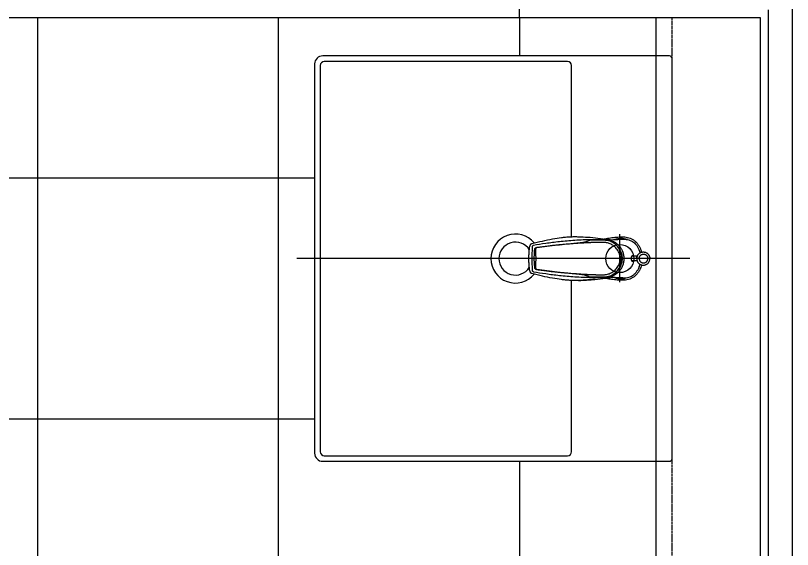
# Model space of a CAD drawing. Header units: millimetres. Extents: x 0 to 179493, y -203649 to 469211.
# Drawn here: x 109447 to 110414, y -35868 to -35203 of the extents above; entities that cross this region are included whole.
import ezdxf

# ---------------------------------------------------------------- set-up
doc = ezdxf.new("R2010")
doc.units = ezdxf.units.MM
doc.linetypes.add('X-평면도(기본형)$0$CENN', pattern=[6.3, 4, -1, 0.3, -1])
doc.linetypes.add('X-평면도(기본형)$0$HID', pattern=[2.8, 1.8, -1])
for name, color, linetype, true_color in [('X-평면도(기본형)$0$DOOR', 4, 'Continuous', 0x00ffff), ('X-평면도(기본형)$0$FIN', 9, 'Continuous', 0x808080), ('X-평면도(기본형)$0$FUR', 6, 'Continuous', 0xff00ff), ('X-평면도(기본형)$0$MC', 7, 'Continuous', 0x7f7fff), ('X-평면도(기본형)$0$TIL', 5, 'Continuous', 0x0000ff), ('X-평면도(기본형)$0$W1', 2, 'Continuous', 0xffff00)]:
    doc.layers.add(name, color=color, linetype=linetype, true_color=true_color)

# ---------------------------------------------------------------- blocks, each defined once
blk = doc.blocks.new('X-평면도(기본형)$0$wd160750')
at = {"layer": 'X-평면도(기본형)$0$DOOR', "color": 1, "true_color": 0xff0000}
for p, q in [((23, 0), (0, 140)), ((23, 140), (0, 0)), ((727, 0), (750, 140)), ((727, 140), (750, 0))]:
    blk.add_line(p, q, dxfattribs=at)
at = {"layer": 'X-평면도(기본형)$0$DOOR', "color": 6, "true_color": 0xff00ff}
blk.add_lwpolyline([(30, 150), (70, 150), (70, 840), (30, 840)], close=True, dxfattribs=at)
at = {"layer": 'X-평면도(기본형)$0$DOOR'}
for points in [[(0, 140), (0, 150), (30, 150), (30, 95), (25, 95), (25, 140)], [(750, 140), (750, 150), (720, 150), (720, 95), (725, 95), (725, 140)], [(0, 0), (0, 140), (23, 140), (23, 0)], [(750, 0), (750, 140), (727, 140), (727, 0)], [(40, 110), (30, 110), (30, 90), (25, 90), (25, 0), (30, 0), (30, 10), (40, 10)], [(710, 110), (720, 110), (720, 90), (725, 90), (725, 0), (720, 0), (720, 10), (710, 10)], [(-20, 0), (40, 0), (40, -12), (-20, -12)], [(710, 0), (770, 0), (770, -12), (710, -12)]]:
    blk.add_lwpolyline(points, close=True, dxfattribs=at)
at = {"layer": 'X-평면도(기본형)$0$DOOR', "color": 8, "true_color": 0x808080}
blk.add_lwpolyline([(30, 150), (720, 150), (720, 110), (30, 110)], close=True, dxfattribs=at)
at = {"layer": 'X-평면도(기본형)$0$DOOR', "color": 1, "linetype": 'X-평면도(기본형)$0$CENN', "true_color": 0xff0000}
blk.add_arc((30, 150), 690, 0, 86.67664, dxfattribs=at)
blk = doc.blocks.new('X-평면도(기본형)$0$L933 TOP')
at = {"layer": 'X-평면도(기본형)$0$FUR', "color": 1, "true_color": 0xff0000}
blk.add_line((830275.4, -142364.79, 0.03), (830275.4, -142854.29, -0.59), dxfattribs=at)
at = {"layer": 'X-평면도(기본형)$0$FUR'}
for p, q in [((830524.9, -142387.04), (830025.9, -142387.04)), ((830022.9, -142390.04), (830022.9, -142822.04)), ((830527.9, -142822.04), (830527.9, -142390.04)), ((830248.13, -142512.04), (830034.9, -142512.04)), ((830515.9, -142512.04), (830302.61, -142512.04)), ((830029.9, -142517.04), (830029.9, -142820.04)), ((830520.9, -142820.04), (830520.9, -142517.04)), ((830032.9, -142832.04), (830517.9, -142832.04)), ((830034.9, -142825.04), (830515.9, -142825.04))]:
    blk.add_line(p, q, dxfattribs=at)
at = {"layer": 'X-평면도(기본형)$0$FUR', "color": 8, "true_color": 0x808080}
for p, q in [((830272.37, -142430.38, 0.25), (830272.37, -142437.13, 0.25)), ((830278.37, -142430.38, 0.25), (830278.37, -142437.13, 0.25)), ((830304.6, -142452.04), (830245, -142452.04)), ((830272.37, -142449.97, 0.25), (830272.37, -142450.41, 0.25)), ((830278.37, -142450.41, 0.25), (830278.37, -142449.97, 0.25)), ((830251.58, -142465.93, 0.25), (830251.58, -142465.93, 0.25)), ((830251.6, -142465.83, 0.25), (830251.6, -142465.83, 0.25)), ((830299.14, -142465.83, 0.25), (830299.14, -142465.83, 0.25)), ((830299.15, -142465.93, 0.25), (830299.15, -142465.93, 0.25)), ((830254.36, -142494.42, 0.25), (830254.36, -142494.42, 0.25)), ((830296.38, -142494.42, 0.25), (830296.38, -142494.42, 0.25)), ((830302.6, -142503.24, 0.25), (830302.6, -142503.24, 0.25)), ((830256.19, -142507.5, 0.25), (830256.19, -142507.53, 0.25)), ((830256.19, -142507.53, 0.25), (830256.19, -142507.53, 0.25)), ((830294.54, -142507.5, 0.25), (830294.55, -142507.53, 0.25)), ((830294.55, -142507.53, 0.25), (830294.55, -142507.53, 0.25)), ((830261.75, -142556.17, 0.25), (830261.74, -142556.17, 0.25)), ((830288.99, -142556.17, 0.25), (830289, -142556.17, 0.25)), ((830257.86, -142563.16, 0.25), (830257.86, -142563.16, 0.25)), ((830260.97, -142564.31, 0.25), (830260.97, -142564.31, 0.25)), ((830261.59, -142564.43, 0.25), (830261.59, -142564.43, 0.25)), ((830275.37, -142565.24, 0.25), (830275.37, -142565.22, 0.25)), ((830289.15, -142564.43, 0.25), (830289.15, -142564.43, 0.25)), ((830289.77, -142564.31, 0.25), (830289.77, -142564.31, 0.25))]:
    blk.add_line(p, q, dxfattribs=at)
blk.add_circle((830275.4, -142452.04), 17.5, dxfattribs=at)
blk.add_circle((830275.4, -142452.04), 17.5, dxfattribs=at)
at = {"layer": 'X-평면도(기본형)$0$FUR'}
for centre, radius, start, end in [((830025.9, -142390.04), 3, 90, 180), ((830524.9, -142390.04), 3, 0, 90), ((830034.9, -142517.04), 5, 90, 180), ((830515.9, -142517.04), 5, 0, 90), ((830032.9, -142822.04), 10, 180, 270), ((830034.9, -142820.04), 5, 180, 270), ((830515.9, -142820.04), 5, 270, 0), ((830517.9, -142822.04), 10, 270, 0)]:
    blk.add_arc(centre, radius, start, end, dxfattribs=at)
at = {"layer": 'X-평면도(기본형)$0$FUR', "color": 8, "true_color": 0x808080}
for centre, radius, start, end in [((830275.4, -142450.66, 0.25), 25, 106.84627, 114.61941), ((830275.4, -142450.66, 0.25), 25, 64.62551, 73.25611), ((830275.4, -142450.66, 0.25), 25, 160.79913, 198.68579), ((830275.4, -142450.66, 0.25), 25, 340.91944, 19.96278), ((830275.4, -142582.04), 30.5, 129.66634, 270), ((830275.4, -142582.04), 30.5, 270, 50.43524), ((830275.4, -142582.04), 20.5, 122.35911, 270), ((830275.4, -142582.04), 20.5, 270, 57.66394)]:
    blk.add_arc(centre, radius, start, end, dxfattribs=at)
for points, knots in [([(830271.77, -142430.12, 0.25), (830271.54, -142430, 0.25), (830270.97, -142429.71, 0.25), (830270.15, -142429.13, 0.25), (830269.32, -142428.38, 0.25), (830268.61, -142427.51, 0.25), (830268.02, -142426.56, 0.25), (830267.57, -142425.54, 0.25), (830267.27, -142424.47, 0.25), (830267.11, -142423.37, 0.25), (830267.11, -142422.26, 0.25), (830267.27, -142421.15, 0.25), (830267.57, -142420.08, 0.25), (830268.02, -142419.06, 0.25), (830268.61, -142418.11, 0.25), (830269.32, -142417.25, 0.25), (830270.15, -142416.49, 0.25), (830271.07, -142415.85, 0.25), (830272.07, -142415.34, 0.25), (830273.14, -142414.97, 0.25), (830274.24, -142414.73, 0.25), (830274.99, -142414.7, 0.25), (830275.37, -142414.69, 0.25)], [0, 0, 0, 0, 0.779641, 1.899981, 3.018043, 4.133781, 5.247319, 6.358945, 7.469092, 8.578305, 9.687198, 10.796411, 11.906559, 13.018185, 14.131722, 15.24746, 16.365523, 17.485863, 18.608264, 19.732358, 20.857655, 21.983576, 21.983576, 21.983576, 21.983576]), ([(830278.97, -142430.12, 0.25), (830279.2, -142430, 0.25), (830279.76, -142429.71, 0.25), (830280.59, -142429.13, 0.25), (830281.42, -142428.38, 0.25), (830282.13, -142427.51, 0.25), (830282.72, -142426.56, 0.25), (830283.17, -142425.54, 0.25), (830283.47, -142424.47, 0.25), (830283.63, -142423.37, 0.25), (830283.63, -142422.26, 0.25), (830283.47, -142421.15, 0.25), (830283.17, -142420.08, 0.25), (830282.72, -142419.06, 0.25), (830282.13, -142418.11, 0.25), (830281.42, -142417.25, 0.25), (830280.59, -142416.49, 0.25), (830279.67, -142415.85, 0.25), (830278.67, -142415.34, 0.25), (830277.6, -142414.97, 0.25), (830276.5, -142414.73, 0.25), (830275.75, -142414.7, 0.25), (830275.37, -142414.69, 0.25)], [0, 0, 0, 0, 0.779641, 1.899981, 3.018043, 4.133781, 5.247319, 6.358945, 7.469092, 8.578305, 9.687198, 10.796411, 11.906559, 13.018185, 14.131722, 15.24746, 16.365523, 17.485863, 18.608264, 19.732358, 20.857655, 21.983576, 21.983576, 21.983576, 21.983576]), ([(830248.28, -142449.3, 0.25), (830248.31, -142448.13, 0.25), (830248.38, -142445.79, 0.25), (830248.93, -142442.32, 0.25), (830249.95, -142438.95, 0.25), (830251.52, -142435.8, 0.25), (830253.62, -142432.97, 0.25), (830256.16, -142430.54, 0.25), (830259.03, -142428.49, 0.25), (830262.12, -142426.83, 0.25), (830264.95, -142425.7, 0.25), (830266.74, -142425.17, 0.25), (830267.42, -142424.99, 0.25)], [0, 0, 0, 0, 3.507828, 7.013143, 10.516574, 14.021003, 17.524189, 21.027644, 24.5343, 28.041599, 31.550828, 33.649506, 33.649506, 33.649506, 33.649506]), ([(830275.37, -142427.97, 0.25), (830275.08, -142427.95, 0.25), (830274.51, -142427.93, 0.25), (830273.66, -142427.72, 0.25), (830272.86, -142427.4, 0.25), (830272.12, -142426.95, 0.25), (830271.47, -142426.4, 0.25), (830270.9, -142425.75, 0.25), (830270.45, -142425.02, 0.25), (830270.12, -142424.23, 0.25), (830269.92, -142423.4, 0.25), (830269.85, -142422.55, 0.25), (830269.92, -142421.7, 0.25), (830270.12, -142420.87, 0.25), (830270.45, -142420.08, 0.25), (830270.9, -142419.35, 0.25), (830271.47, -142418.7, 0.25), (830272.12, -142418.15, 0.25), (830272.86, -142417.7, 0.25), (830273.66, -142417.38, 0.25), (830274.51, -142417.17, 0.25), (830275.08, -142417.15, 0.25), (830275.37, -142417.13, 0.25)], [0, 0, 0, 0, 0.86297, 1.725311, 2.586453, 3.445943, 4.303488, 5.158981, 6.012519, 6.86439, 7.715048, 8.565068, 9.415087, 10.265745, 11.117617, 11.971155, 12.826648, 13.684192, 14.543682, 15.404825, 16.267165, 17.130135, 17.130135, 17.130135, 17.130135]), ([(830275.37, -142427.94, 0.25), (830275.66, -142427.92, 0.25), (830276.23, -142427.9, 0.25), (830277.07, -142427.69, 0.25), (830277.86, -142427.37, 0.25), (830278.6, -142426.93, 0.25), (830279.25, -142426.38, 0.25), (830279.81, -142425.73, 0.25), (830280.26, -142425.01, 0.25), (830280.59, -142424.22, 0.25), (830280.79, -142423.4, 0.25), (830280.86, -142422.55, 0.25), (830280.79, -142421.7, 0.25), (830280.59, -142420.88, 0.25), (830280.26, -142420.1, 0.25), (830279.81, -142419.37, 0.25), (830279.25, -142418.73, 0.25), (830278.6, -142418.18, 0.25), (830277.86, -142417.73, 0.25), (830277.07, -142417.41, 0.25), (830276.23, -142417.2, 0.25), (830275.66, -142417.18, 0.25), (830275.37, -142417.17, 0.25)], [0, 0, 0, 0, 0.858106, 1.715587, 2.571876, 3.426523, 4.279234, 5.129906, 5.978634, 6.825704, 7.671568, 8.516797, 9.362027, 10.207891, 11.054961, 11.903689, 12.75436, 13.607072, 14.461718, 15.318007, 16.175488, 17.033595, 17.033595, 17.033595, 17.033595]), ([(830283.32, -142424.99, 0.25), (830285.38, -142425.53, 0.25), (830288.49, -142426.69, 0.25), (830292.37, -142428.91, 0.25), (830295.17, -142431.04, 0.25), (830297.62, -142433.56, 0.25), (830299.61, -142436.47, 0.25), (830301.06, -142439.68, 0.25), (830301.97, -142443.08, 0.25), (830302.41, -142446.57, 0.25), (830302.48, -142449.08, 0.25), (830302.46, -142450.43, 0.25), (830302.46, -142450.61, 0.25)], [49.715016, 49.715016, 49.715016, 49.715016, 56.085098, 59.594761, 63.100971, 66.603866, 70.107073, 73.610706, 77.12048, 80.626855, 84.134048, 84.665453, 84.665453, 84.665453, 84.665453]), ([(830251.23, -142448.25, 0.25), (830251.28, -142446.93, 0.25), (830251.37, -142444.44, 0.25), (830252.05, -142440.9, 0.25), (830253.21, -142437.79, 0.25), (830254.89, -142435.05, 0.25), (830257.12, -142432.6, 0.25), (830259.93, -142430.41, 0.25), (830263.24, -142428.59, 0.25), (830266.08, -142427.49, 0.25), (830267.78, -142427.02, 0.25), (830268.24, -142426.89, 0.25)], [0, 0, 0, 0, 3.957697, 7.479697, 10.769423, 13.840723, 17.0676, 20.67379, 24.488726, 28.343667, 29.776799, 29.776799, 29.776799, 29.776799]), ([(830275.37, -142430.94, 0.25), (830274.99, -142430.92, 0.25), (830274.24, -142430.89, 0.25), (830273.14, -142430.66, 0.25), (830272.32, -142430.38, 0.25), (830271.87, -142430.17, 0.25), (830271.77, -142430.12, 0.25)], [0, 0, 0, 0, 1.125921, 2.251218, 3.375312, 3.718618, 3.718618, 3.718618, 3.718618]), ([(830271.77, -142430.12, 0.25), (830272.03, -142430.24, 0.25), (830272.53, -142430.46, 0.25), (830273.28, -142430.69, 0.25), (830274, -142430.84, 0.25), (830274.69, -142430.93, 0.25), (830275.15, -142430.94, 0.25), (830275.37, -142430.95, 0.25)], [0, 0, 0, 0, 0.84753, 1.633296, 2.36134, 3.05295, 3.722388, 3.722388, 3.722388, 3.722388]), ([(830272.37, -142435.37, 0.25), (830272.33, -142435.42, 0.25), (830272.22, -142435.54, 0.25), (830272.08, -142435.77, 0.25), (830271.99, -142436.03, 0.25), (830271.97, -142436.2, 0.25), (830271.97, -142436.27, 0.25)], [0, 0, 0, 0, 0.198993, 0.503378, 0.782395, 1.009799, 1.009799, 1.009799, 1.009799]), ([(830275.37, -142430.94, 0.25), (830275.75, -142430.92, 0.25), (830276.5, -142430.89, 0.25), (830277.6, -142430.66, 0.25), (830278.42, -142430.38, 0.25), (830278.87, -142430.17, 0.25), (830278.97, -142430.12, 0.25)], [0, 0, 0, 0, 1.125921, 2.251218, 3.375312, 3.718618, 3.718618, 3.718618, 3.718618]), ([(830275.37, -142430.95, 0.25), (830275.6, -142430.94, 0.25), (830276.05, -142430.93, 0.25), (830276.75, -142430.84, 0.25), (830277.47, -142430.69, 0.25), (830278.22, -142430.46, 0.25), (830278.71, -142430.24, 0.25), (830278.97, -142430.12, 0.25)], [0, 0, 0, 0, 0.679857, 1.375008, 2.100365, 2.878402, 3.722391, 3.722391, 3.722391, 3.722391]), ([(830278.77, -142436.27, 0.25), (830278.77, -142436.23, 0.25), (830278.76, -142436.12, 0.25), (830278.72, -142435.93, 0.25), (830278.63, -142435.71, 0.25), (830278.5, -142435.52, 0.25), (830278.41, -142435.41, 0.25), (830278.37, -142435.37, 0.25)], [0, 0, 0, 0, 0.113537, 0.337476, 0.577974, 0.841364, 1.010361, 1.010361, 1.010361, 1.010361]), ([(830299.51, -142448.25, 0.25), (830299.46, -142446.9, 0.25), (830299.37, -142444.34, 0.25), (830298.64, -142440.72, 0.25), (830297.42, -142437.55, 0.25), (830295.65, -142434.78, 0.25), (830293.33, -142432.33, 0.25), (830290.45, -142430.18, 0.25), (830287.15, -142428.43, 0.25), (830284.43, -142427.42, 0.25), (830282.86, -142426.99, 0.25), (830282.5, -142426.9, 0.25)], [0, 0, 0, 0, 4.05619, 7.667735, 11.041612, 14.169802, 17.474231, 21.120259, 24.880526, 28.664281, 29.778552, 29.778552, 29.778552, 29.778552]), ([(830271.97, -142436.27, 0.25), (830271.97, -142436.28, 0.25), (830271.97, -142436.38, 0.25), (830272, -142436.55, 0.25), (830272.1, -142436.79, 0.25), (830272.25, -142437.01, 0.25), (830272.44, -142437.2, 0.25), (830272.67, -142437.38, 0.25), (830272.94, -142437.54, 0.25), (830273.25, -142437.67, 0.25), (830273.59, -142437.79, 0.25), (830273.98, -142437.9, 0.25), (830274.4, -142437.97, 0.25), (830274.87, -142438.03, 0.25), (830275.2, -142438.03, 0.25), (830275.37, -142438.04, 0.25)], [0, 0, 0, 0, 0.032337, 0.282618, 0.534326, 0.794991, 1.068235, 1.356062, 1.663226, 1.997449, 2.362819, 2.759159, 3.191502, 3.664342, 4.172883, 4.172883, 4.172883, 4.172883]), ([(830275.37, -142438.04, 0.25), (830275.53, -142438.03, 0.25), (830275.85, -142438.03, 0.25), (830276.29, -142437.98, 0.25), (830276.69, -142437.91, 0.25), (830277.05, -142437.82, 0.25), (830277.38, -142437.72, 0.25), (830277.67, -142437.6, 0.25), (830277.93, -142437.46, 0.25), (830278.16, -142437.31, 0.25), (830278.35, -142437.15, 0.25), (830278.52, -142436.97, 0.25), (830278.64, -142436.78, 0.25), (830278.73, -142436.58, 0.25), (830278.77, -142436.41, 0.25), (830278.77, -142436.31, 0.25), (830278.77, -142436.27, 0.25)], [0, 0, 0, 0, 0.4943, 0.939025, 1.34259, 1.711999, 2.04788, 2.361215, 2.654572, 2.927415, 3.181629, 3.419875, 3.644921, 3.860659, 4.072443, 4.173526, 4.173526, 4.173526, 4.173526]), ([(830250.8, -142471.71, 0.25), (830250.75, -142471.39, 0.25), (830250.31, -142468.7, 0.25), (830249.52, -142463.64, 0.25), (830248.51, -142456.5, 0.25), (830248.36, -142451.7, 0.25), (830248.28, -142449.3, 0.25)], [6.235517, 6.235517, 6.235517, 6.235517, 7.202229, 14.404582, 21.60639, 28.807907, 28.807907, 28.807907, 28.807907]), ([(830251.3, -142451.7, 0.25), (830251.28, -142451.21, 0.25), (830251.23, -142450.06, 0.25), (830251.23, -142448.91, 0.25), (830251.23, -142448.25, 0.25)], [0, 0, 0, 0, 1.473666, 3.445929, 3.445929, 3.445929, 3.445929]), ([(830252.02, -142462.81, 0.25), (830251.99, -142462.44, 0.25), (830251.86, -142460.79, 0.25), (830251.66, -142458, 0.25), (830251.46, -142454.66, 0.25), (830251.35, -142452.6, 0.25), (830251.3, -142451.7, 0.25)], [0, 0, 0, 0, 1.112428, 4.950136, 8.417588, 11.134108, 11.134108, 11.134108, 11.134108]), ([(830272.37, -142449.97, 0.25), (830271.36, -142450.14, 0.25), (830269.31, -142450.49, 0.25), (830266.32, -142451.51, 0.25), (830263.46, -142452.88, 0.25), (830260.82, -142454.62, 0.25), (830258.5, -142456.66, 0.25), (830256.53, -142458.97, 0.25), (830254.94, -142461.51, 0.25), (830253.69, -142464.23, 0.25), (830253.22, -142466.17, 0.25), (830252.99, -142467.14, 0.25)], [0, 0, 0, 0, 3.064975, 6.227348, 9.432882, 12.581758, 15.659793, 18.674559, 21.658598, 24.628964, 27.618038, 27.618038, 27.618038, 27.618038]), ([(830295.5, -142471.07, 0.25), (830295.44, -142470.54, 0.25), (830295.31, -142469.31, 0.25), (830294.9, -142467.32, 0.25), (830294.21, -142465.13, 0.25), (830293.25, -142462.93, 0.25), (830292.02, -142460.82, 0.25), (830290.53, -142458.82, 0.25), (830288.72, -142456.93, 0.25), (830286.5, -142455.15, 0.25), (830283.89, -142453.58, 0.25), (830281.04, -142452.42, 0.25), (830278.18, -142451.73, 0.25), (830275.38, -142451.51, 0.25), (830272.58, -142451.73, 0.25), (830269.72, -142452.41, 0.25), (830266.87, -142453.57, 0.25), (830264.25, -142455.14, 0.25), (830262.03, -142456.93, 0.25), (830260.21, -142458.82, 0.25), (830258.71, -142460.83, 0.25), (830257.49, -142462.94, 0.25), (830256.52, -142465.15, 0.25), (830255.84, -142467.34, 0.25), (830255.42, -142469.32, 0.25), (830255.3, -142470.54, 0.25), (830255.24, -142471.07, 0.25)], [0, 0, 0, 0, 1.613908, 3.715992, 6.071265, 8.483996, 10.906775, 13.376928, 15.94833, 18.744185, 21.893049, 25.05205, 27.926915, 30.684655, 33.442432, 36.317196, 39.478311, 42.632446, 45.435941, 48.014337, 50.490944, 52.920005, 55.339236, 57.698505, 59.797196, 61.393068, 61.393068, 61.393068, 61.393068]), ([(830275.37, -142446.58, 0.25), (830274.6, -142446.6, 0.25), (830273.01, -142446.66, 0.25), (830270.51, -142447.06, 0.25), (830267.79, -142447.8, 0.25), (830264.87, -142449, 0.25), (830261.9, -142450.76, 0.25), (830259.07, -142453.06, 0.25), (830257.53, -142455, 0.25), (830256.76, -142455.97, 0.25)], [0, 0, 0, 0, 2.296476, 4.783645, 7.563768, 10.731, 14.223399, 17.901691, 21.611297, 21.611297, 21.611297, 21.611297]), ([(830275.37, -142448.71, 0.25), (830274.25, -142448.76, 0.25), (830272.02, -142448.86, 0.25), (830268.74, -142449.66, 0.25), (830265.64, -142450.91, 0.25), (830262.79, -142452.63, 0.25), (830260.51, -142454.52, 0.25), (830259.3, -142455.9, 0.25), (830258.81, -142456.46, 0.25)], [0, 0, 0, 0, 3.342351, 6.707579, 10.042963, 13.357602, 16.659103, 18.87303, 18.87303, 18.87303, 18.87303]), ([(830272.37, -142450.41, 0.25), (830272.4, -142450.47, 0.25), (830272.48, -142450.63, 0.25), (830272.83, -142450.71, 0.25), (830273.29, -142450.79, 0.25), (830273.9, -142450.83, 0.25), (830274.61, -142450.85, 0.25), (830275.37, -142450.86, 0.25), (830276.13, -142450.85, 0.25), (830276.84, -142450.83, 0.25), (830277.45, -142450.79, 0.25), (830277.91, -142450.71, 0.25), (830278.26, -142450.63, 0.25), (830278.34, -142450.47, 0.25), (830278.37, -142450.41, 0.25)], [0, 0, 0, 0, 0.189216, 0.512242, 0.995372, 1.618024, 2.342377, 3.120339, 3.898371, 4.622754, 5.245323, 5.728288, 6.05116, 6.24025, 6.24025, 6.24025, 6.24025]), ([(830293.98, -142455.97, 0.25), (830293.27, -142455.06, 0.25), (830291.84, -142453.26, 0.25), (830289.21, -142451.03, 0.25), (830286.34, -142449.24, 0.25), (830283.38, -142447.94, 0.25), (830280.5, -142447.12, 0.25), (830277.85, -142446.67, 0.25), (830276.16, -142446.61, 0.25), (830275.37, -142446.58, 0.25)], [0, 0, 0, 0, 3.437453, 6.887799, 10.293306, 13.552352, 16.547829, 19.24343, 21.612275, 21.612275, 21.612275, 21.612275]), ([(830291.93, -142456.46, 0.25), (830291.44, -142455.9, 0.25), (830290.23, -142454.52, 0.25), (830287.95, -142452.63, 0.25), (830285.1, -142450.91, 0.25), (830282, -142449.66, 0.25), (830278.73, -142448.86, 0.25), (830276.49, -142448.76, 0.25), (830275.37, -142448.71, 0.25)], [0, 0, 0, 0, 2.211109, 5.512048, 8.825392, 12.158777, 15.521985, 18.872556, 18.872556, 18.872556, 18.872556]), ([(830297.75, -142467.14, 0.25), (830297.52, -142466.17, 0.25), (830297.05, -142464.23, 0.25), (830295.8, -142461.5, 0.25), (830294.2, -142458.96, 0.25), (830292.23, -142456.65, 0.25), (830289.91, -142454.61, 0.25), (830287.27, -142452.88, 0.25), (830284.41, -142451.51, 0.25), (830281.42, -142450.49, 0.25), (830279.38, -142450.14, 0.25), (830278.37, -142449.97, 0.25)], [0, 0, 0, 0, 2.990519, 5.964467, 8.952244, 11.969761, 15.048812, 18.197539, 21.400636, 24.558143, 27.618034, 27.618034, 27.618034, 27.618034]), ([(830299.43, -142451.7, 0.25), (830299.39, -142452.6, 0.25), (830299.28, -142454.66, 0.25), (830299.09, -142458, 0.25), (830298.83, -142461, 0.25), (830298.75, -142462.85, 0.25), (830298.72, -142463.43, 0.25)], [0, 0, 0, 0, 2.716522, 6.183973, 10.02168, 11.755208, 11.755208, 11.755208, 11.755208]), ([(830299.51, -142448.25, 0.25), (830299.51, -142448.91, 0.25), (830299.51, -142450.06, 0.25), (830299.46, -142451.21, 0.25), (830299.43, -142451.7, 0.25)], [0, 0, 0, 0, 1.972262, 3.445928, 3.445928, 3.445928, 3.445928]), ([(830302.46, -142450.61, 0.25), (830302.35, -142452.76, 0.25), (830302.12, -142457.26, 0.25), (830301.16, -142464.02, 0.25), (830300.4, -142468.88, 0.25), (830299.99, -142471.43, 0.25), (830299.95, -142471.68, 0.25)], [0, 0, 0, 0, 6.475776, 13.483122, 20.490681, 21.236248, 21.236248, 21.236248, 21.236248]), ([(830251.6, -142465.83, 0.25), (830251.71, -142465.07, 0.25), (830251.84, -142464.2, 0.25), (830252.03, -142463.34, 0.25), (830252.05, -142463.23, 0.25)], [0, 0, 0, 0, 2.312573, 2.638952, 2.638952, 2.638952, 2.638952]), ([(830251.66, -142465.44, 0.25), (830251.67, -142465.36, 0.25), (830251.72, -142465.02, 0.25), (830251.82, -142464.4, 0.25), (830251.95, -142463.75, 0.25), (830252.03, -142463.35, 0.25), (830252.06, -142463.23, 0.25)], [0, 0, 0, 0, 0.246206, 1.026507, 1.876538, 2.240905, 2.240905, 2.240905, 2.240905]), ([(830256.76, -142455.96, 0.25), (830256.66, -142456.11, 0.25), (830256.45, -142456.4, 0.25), (830256.13, -142456.88, 0.25), (830255.78, -142457.43, 0.25), (830255.41, -142458.04, 0.25), (830255.02, -142458.72, 0.25), (830254.64, -142459.46, 0.25), (830254.27, -142460.23, 0.25), (830253.93, -142461.01, 0.25), (830253.62, -142461.8, 0.25), (830253.34, -142462.58, 0.25), (830253.11, -142463.33, 0.25), (830252.91, -142464.05, 0.25), (830252.76, -142464.72, 0.25), (830252.63, -142465.34, 0.25), (830252.53, -142465.9, 0.25), (830252.45, -142466.41, 0.25), (830252.39, -142466.88, 0.25), (830252.35, -142467.31, 0.25), (830252.31, -142467.71, 0.25), (830252.29, -142468.07, 0.25), (830252.27, -142468.4, 0.25), (830252.26, -142468.61, 0.25), (830252.26, -142468.7, 0.25)], [0, 0, 0, 0, 0.518603, 1.091219, 1.733634, 2.455194, 3.247477, 4.085697, 4.943943, 5.803805, 6.653792, 7.481685, 8.275273, 9.022152, 9.711725, 10.341151, 10.911652, 11.427005, 11.895826, 12.3261, 12.724711, 13.090889, 13.419553, 13.712712, 13.712712, 13.712712, 13.712712]), ([(830298.48, -142468.7, 0.25), (830298.48, -142468.61, 0.25), (830298.47, -142468.4, 0.25), (830298.45, -142468.06, 0.25), (830298.43, -142467.7, 0.25), (830298.39, -142467.3, 0.25), (830298.34, -142466.87, 0.25), (830298.29, -142466.41, 0.25), (830298.21, -142465.91, 0.25), (830298.12, -142465.38, 0.25), (830298, -142464.8, 0.25), (830297.85, -142464.17, 0.25), (830297.67, -142463.49, 0.25), (830297.46, -142462.76, 0.25), (830297.2, -142462, 0.25), (830296.9, -142461.22, 0.25), (830296.56, -142460.41, 0.25), (830296.18, -142459.61, 0.25), (830295.78, -142458.83, 0.25), (830295.37, -142458.11, 0.25), (830294.98, -142457.46, 0.25), (830294.62, -142456.9, 0.25), (830294.3, -142456.41, 0.25), (830294.08, -142456.11, 0.25), (830293.98, -142455.96, 0.25)], [0, 0, 0, 0, 0.296782, 0.628563, 0.99728, 1.398129, 1.82919, 2.293457, 2.793981, 3.33516, 3.923731, 4.567973, 5.27305, 6.033657, 6.840554, 7.684679, 8.55684, 9.449207, 10.340682, 11.189015, 11.948595, 12.606603, 13.184028, 13.712589, 13.712589, 13.712589, 13.712589]), ([(830299.1, -142465.61, 0.25), (830299.07, -142465.41, 0.25), (830298.99, -142464.87, 0.25), (830298.87, -142464.14, 0.25), (830298.76, -142463.62, 0.25), (830298.72, -142463.43, 0.25)], [0, 0, 0, 0, 0.622492, 1.634652, 2.212708, 2.212708, 2.212708, 2.212708]), ([(830248.14, -142503.24, 0.25), (830248.29, -142499.48, 0.25), (830248.61, -142491.47, 0.25), (830249.78, -142479.04, 0.25), (830250.97, -142470.41, 0.25), (830251.57, -142466, 0.25)], [0, 0, 0, 0, 11.293565, 24.053924, 37.419942, 37.419942, 37.419942, 37.419942]), ([(830251.58, -142465.93, 0.25), (830251.59, -142465.92, 0.25), (830251.59, -142465.89, 0.25), (830251.59, -142465.86, 0.25), (830251.6, -142465.83, 0.25)], [0, 0, 0, 0, 0.01563565, 0.09864749, 0.09864749, 0.09864749, 0.09864749]), ([(830251.58, -142466, 0.25), (830251.58, -142465.99, 0.25), (830251.59, -142465.95, 0.25), (830251.59, -142465.92, 0.25), (830251.59, -142465.9, 0.25)], [0, 0, 0, 0, 0.04948274, 0.09886318, 0.09886318, 0.09886318, 0.09886318]), ([(830251.58, -142466, 0.25), (830251.58, -142465.98, 0.25), (830251.58, -142465.96, 0.25), (830251.58, -142465.93, 0.25), (830251.58, -142465.93, 0.25)], [0, 0, 0, 0, 0.06608564, 0.0724096, 0.0724096, 0.0724096, 0.0724096]), ([(830251.59, -142465.9, 0.25), (830251.59, -142465.88, 0.25), (830251.6, -142465.86, 0.25), (830251.6, -142465.83, 0.25), (830251.6, -142465.83, 0.25)], [0, 0, 0, 0, 0.06553927, 0.0722932, 0.0722932, 0.0722932, 0.0722932]), ([(830252.26, -142468.7, 0.25), (830252.09, -142474.86, 0.25), (830251.74, -142488.01, 0.25), (830252.6, -142507.56, 0.25), (830254.26, -142526.62, 0.25), (830256.42, -142543.79, 0.25), (830258.18, -142554.54, 0.25), (830259.02, -142559.63, 0.25)], [0, 0, 0, 0, 18.474661, 39.446507, 58.660695, 75.870145, 91.344643, 91.344643, 91.344643, 91.344643]), ([(830252.6, -142470.57, 0.25), (830252.59, -142471.11, 0.25), (830252.55, -142472.18, 0.25), (830252.52, -142473.79, 0.25), (830252.5, -142475.38, 0.25), (830252.49, -142476.96, 0.25), (830252.49, -142478.52, 0.25), (830252.49, -142480.08, 0.25), (830252.5, -142481.63, 0.25), (830252.52, -142483.2, 0.25), (830252.55, -142484.79, 0.25), (830252.58, -142486.42, 0.25), (830252.62, -142488.08, 0.25), (830252.65, -142489.19, 0.25), (830252.66, -142489.76, 0.25)], [0, 0, 0, 0, 1.618286, 3.225714, 4.822155, 6.400747, 7.960874, 9.508568, 11.055101, 12.618026, 14.211696, 15.839687, 17.500583, 19.19236, 19.19236, 19.19236, 19.19236]), ([(830252.99, -142467.14, 0.25), (830252.97, -142467.22, 0.25), (830252.94, -142467.37, 0.25), (830252.91, -142467.61, 0.25), (830252.88, -142467.84, 0.25), (830252.85, -142468.08, 0.25), (830252.82, -142468.32, 0.25), (830252.79, -142468.56, 0.25), (830252.76, -142468.83, 0.25), (830252.73, -142469.13, 0.25), (830252.7, -142469.46, 0.25), (830252.67, -142469.82, 0.25), (830252.63, -142470.19, 0.25), (830252.61, -142470.44, 0.25), (830252.6, -142470.57, 0.25)], [0, 0, 0, 0, 0.237986, 0.475453, 0.713502, 0.950243, 1.187016, 1.43295, 1.69935, 1.998609, 2.333301, 2.694713, 3.071615, 3.452023, 3.452023, 3.452023, 3.452023]), ([(830255.24, -142471.07, 0.25), (830255.24, -142471.11, 0.25), (830255.23, -142471.18, 0.25), (830255.23, -142471.3, 0.25), (830255.22, -142471.43, 0.25), (830255.21, -142471.57, 0.25), (830255.21, -142471.71, 0.25), (830255.2, -142471.86, 0.25), (830255.2, -142472.01, 0.25), (830255.19, -142472.16, 0.25), (830255.19, -142472.31, 0.25), (830255.18, -142472.47, 0.25), (830255.18, -142472.65, 0.25), (830255.18, -142472.85, 0.25), (830255.18, -142473.08, 0.25), (830255.17, -142473.33, 0.25), (830255.17, -142473.61, 0.25), (830255.17, -142473.93, 0.25), (830255.17, -142474.29, 0.25), (830255.17, -142474.7, 0.25), (830255.17, -142475.15, 0.25), (830255.18, -142475.65, 0.25), (830255.18, -142476.18, 0.25), (830255.19, -142476.74, 0.25), (830255.2, -142477.33, 0.25), (830255.21, -142477.97, 0.25), (830255.23, -142478.67, 0.25), (830255.24, -142479.44, 0.25), (830255.27, -142480.29, 0.25), (830255.29, -142481.22, 0.25), (830255.32, -142482.24, 0.25), (830255.36, -142483.34, 0.25), (830255.4, -142484.54, 0.25), (830255.45, -142485.84, 0.25), (830255.5, -142487.24, 0.25), (830255.57, -142488.74, 0.25), (830255.64, -142490.36, 0.25), (830255.72, -142492.12, 0.25), (830255.82, -142494.02, 0.25), (830255.93, -142496.09, 0.25), (830256.06, -142498.34, 0.25), (830256.21, -142500.8, 0.25), (830256.38, -142503.48, 0.25), (830256.58, -142506.41, 0.25), (830256.81, -142509.6, 0.25), (830257.08, -142513.09, 0.25), (830257.39, -142516.9, 0.25), (830257.76, -142521.06, 0.25), (830258.19, -142525.6, 0.25), (830258.69, -142530.57, 0.25), (830259.28, -142536, 0.25), (830259.97, -142541.93, 0.25), (830260.8, -142548.44, 0.25), (830261.44, -142552.98, 0.25), (830261.78, -142555.36, 0.25)], [0, 0, 0, 0, 0.100172, 0.21979, 0.353144, 0.495281, 0.641698, 0.788456, 0.933594, 1.080115, 1.232736, 1.395982, 1.574314, 1.772113, 1.993668, 2.243188, 2.524875, 2.843099, 3.202792, 3.609757, 4.066678, 4.564903, 5.097483, 5.653268, 6.243599, 6.880035, 7.574171, 8.337802, 9.183159, 10.120813, 11.138958, 12.241639, 13.436879, 14.733638, 16.133532, 17.634969, 19.252994, 21.003396, 22.902687, 24.968652, 27.219884, 29.675342, 32.354765, 35.280582, 38.477769, 41.969348, 45.781045, 49.939207, 54.485855, 59.462238, 64.929825, 70.875084, 77.382588, 84.610699, 84.610699, 84.610699, 84.610699]), ([(830288.96, -142555.36, 0.25), (830289.3, -142552.97, 0.25), (830289.94, -142548.43, 0.25), (830290.77, -142541.92, 0.25), (830291.46, -142536.01, 0.25), (830292.05, -142530.6, 0.25), (830292.55, -142525.66, 0.25), (830292.97, -142521.14, 0.25), (830293.34, -142517, 0.25), (830293.65, -142513.21, 0.25), (830293.92, -142509.74, 0.25), (830294.15, -142506.55, 0.25), (830294.35, -142503.63, 0.25), (830294.52, -142500.95, 0.25), (830294.67, -142498.49, 0.25), (830294.8, -142496.24, 0.25), (830294.91, -142494.16, 0.25), (830295.01, -142492.26, 0.25), (830295.09, -142490.5, 0.25), (830295.17, -142488.88, 0.25), (830295.23, -142487.37, 0.25), (830295.29, -142485.96, 0.25), (830295.34, -142484.66, 0.25), (830295.38, -142483.46, 0.25), (830295.41, -142482.35, 0.25), (830295.45, -142481.32, 0.25), (830295.47, -142480.38, 0.25), (830295.49, -142479.53, 0.25), (830295.51, -142478.75, 0.25), (830295.53, -142478.05, 0.25), (830295.54, -142477.4, 0.25), (830295.55, -142476.8, 0.25), (830295.56, -142476.24, 0.25), (830295.56, -142475.7, 0.25), (830295.57, -142475.2, 0.25), (830295.57, -142474.74, 0.25), (830295.57, -142474.33, 0.25), (830295.57, -142473.96, 0.25), (830295.57, -142473.64, 0.25), (830295.57, -142473.35, 0.25), (830295.56, -142473.09, 0.25), (830295.56, -142472.87, 0.25), (830295.56, -142472.66, 0.25), (830295.56, -142472.48, 0.25), (830295.55, -142472.31, 0.25), (830295.55, -142472.16, 0.25), (830295.54, -142472.01, 0.25), (830295.54, -142471.86, 0.25), (830295.53, -142471.71, 0.25), (830295.53, -142471.57, 0.25), (830295.52, -142471.43, 0.25), (830295.51, -142471.3, 0.25), (830295.51, -142471.18, 0.25), (830295.5, -142471.11, 0.25), (830295.5, -142471.07, 0.25)], [0, 0, 0, 0, 7.250595, 13.753717, 19.677719, 25.117102, 30.065596, 34.587314, 38.725031, 42.520924, 46.000652, 49.189651, 52.110208, 54.786754, 57.241383, 59.493492, 61.561655, 63.464081, 65.218255, 66.840397, 68.345979, 69.749941, 71.052454, 72.253076, 73.361506, 74.385313, 75.330458, 76.184246, 76.95578, 77.657174, 78.300106, 78.896028, 79.456326, 79.992658, 80.49633, 80.958605, 81.371496, 81.73672, 82.060089, 82.346602, 82.600633, 82.826357, 83.027946, 83.209645, 83.375794, 83.530815, 83.679195, 83.825624, 83.972996, 84.119394, 84.260992, 84.393413, 84.511834, 84.610702, 84.610702, 84.610702, 84.610702]), ([(830291.72, -142559.63, 0.25), (830292.56, -142554.54, 0.25), (830294.32, -142543.79, 0.25), (830296.48, -142526.61, 0.25), (830298.14, -142507.55, 0.25), (830299, -142488, 0.25), (830298.65, -142474.86, 0.25), (830298.48, -142468.7, 0.25)], [0, 0, 0, 0, 15.477935, 32.693915, 51.912777, 72.881453, 91.344646, 91.344646, 91.344646, 91.344646]), ([(830298.14, -142470.57, 0.25), (830298.12, -142470.43, 0.25), (830298.1, -142470.15, 0.25), (830298.07, -142469.73, 0.25), (830298.03, -142469.34, 0.25), (830297.99, -142468.99, 0.25), (830297.96, -142468.68, 0.25), (830297.93, -142468.41, 0.25), (830297.9, -142468.15, 0.25), (830297.87, -142467.9, 0.25), (830297.84, -142467.64, 0.25), (830297.8, -142467.39, 0.25), (830297.77, -142467.22, 0.25), (830297.75, -142467.14, 0.25)], [0, 0, 0, 0, 0.425449, 0.845591, 1.24167, 1.597205, 1.903841, 2.175487, 2.430122, 2.683449, 2.939915, 3.196246, 3.452021, 3.452021, 3.452021, 3.452021]), ([(830298.08, -142489.76, 0.25), (830298.09, -142489.18, 0.25), (830298.12, -142488.03, 0.25), (830298.16, -142486.33, 0.25), (830298.19, -142484.68, 0.25), (830298.22, -142483.07, 0.25), (830298.24, -142481.5, 0.25), (830298.25, -142479.96, 0.25), (830298.25, -142478.42, 0.25), (830298.25, -142476.86, 0.25), (830298.24, -142475.3, 0.25), (830298.22, -142473.74, 0.25), (830298.19, -142472.16, 0.25), (830298.15, -142471.1, 0.25), (830298.14, -142470.57, 0.25)], [0, 0, 0, 0, 1.738985, 3.44193, 5.099859, 6.70494, 8.261708, 9.797549, 11.339975, 12.892753, 14.45182, 16.019706, 17.597253, 19.192361, 19.192361, 19.192361, 19.192361]), ([(830299.14, -142465.83, 0.25), (830299.14, -142465.83, 0.25), (830299.14, -142465.86, 0.25), (830299.15, -142465.88, 0.25), (830299.15, -142465.9, 0.25)], [0, 0, 0, 0, 0.00675371, 0.07229307, 0.07229307, 0.07229307, 0.07229307]), ([(830299.14, -142465.83, 0.25), (830299.14, -142465.86, 0.25), (830299.15, -142465.89, 0.25), (830299.15, -142465.92, 0.25), (830299.15, -142465.93, 0.25)], [0, 0, 0, 0, 0.08299408, 0.09864692, 0.09864692, 0.09864692, 0.09864692]), ([(830299.16, -142466, 0.25), (830299.16, -142465.99, 0.25), (830299.15, -142465.95, 0.25), (830299.15, -142465.92, 0.25), (830299.15, -142465.9, 0.25)], [0, 0, 0, 0, 0.04948333, 0.09886303, 0.09886303, 0.09886303, 0.09886303]), ([(830299.15, -142465.93, 0.25), (830299.16, -142465.93, 0.25), (830299.16, -142465.95, 0.25), (830299.16, -142465.96, 0.25), (830299.16, -142465.98, 0.25)], [0, 0, 0, 0, 0.00632395, 0.05033147, 0.05033147, 0.05033147, 0.05033147]), ([(830302.56, -142502.79, 0.25), (830302.55, -142502.38, 0.25), (830302.52, -142501.29, 0.25), (830302.45, -142499.47, 0.25), (830302.35, -142497.27, 0.25), (830302.21, -142494.87, 0.25), (830302.05, -142492.24, 0.25), (830301.84, -142489.37, 0.25), (830301.58, -142486.28, 0.25), (830301.28, -142483.03, 0.25), (830300.93, -142479.71, 0.25), (830300.55, -142476.45, 0.25), (830300.17, -142473.35, 0.25), (830299.8, -142470.54, 0.25), (830299.46, -142468.12, 0.25), (830299.25, -142466.65, 0.25), (830299.16, -142466, 0.25)], [0, 0, 0, 0, 1.251373, 3.263508, 5.454636, 7.854512, 10.489198, 13.365178, 16.480935, 19.785255, 23.159073, 26.483402, 29.641953, 32.519588, 35.001586, 36.968154, 36.968154, 36.968154, 36.968154]), ([(830299.17, -142466, 0.25), (830299.77, -142470.41, 0.25), (830300.96, -142479.04, 0.25), (830302.13, -142491.47, 0.25), (830302.45, -142499.48, 0.25), (830302.6, -142503.24, 0.25)], [0, 0, 0, 0, 13.36628, 26.126885, 37.420678, 37.420678, 37.420678, 37.420678]), ([(830252.66, -142489.76, 0.25), (830252.68, -142489.92, 0.25), (830252.7, -142490.11, 0.25), (830252.78, -142490.28, 0.25), (830252.79, -142490.3, 0.25)], [0, 0, 0, 0, 0.4836401, 0.5579888, 0.5579888, 0.5579888, 0.5579888]), ([(830254.21, -142493.98, 0.25), (830254.09, -142493.64, 0.25), (830253.81, -142492.83, 0.25), (830253.34, -142491.6, 0.25), (830252.96, -142490.72, 0.25), (830252.79, -142490.3, 0.25)], [0, 0, 0, 0, 1.062197, 2.583518, 3.945449, 3.945449, 3.945449, 3.945449]), ([(830297.95, -142490.3, 0.25), (830297.78, -142490.72, 0.25), (830297.4, -142491.6, 0.25), (830296.93, -142492.83, 0.25), (830296.65, -142493.64, 0.25), (830296.53, -142493.97, 0.25)], [0, 0, 0, 0, 1.356989, 2.87748, 3.939085, 3.939085, 3.939085, 3.939085]), ([(830297.95, -142490.3, 0.25), (830297.96, -142490.28, 0.25), (830298.04, -142490.11, 0.25), (830298.06, -142489.92, 0.25), (830298.08, -142489.76, 0.25)], [0, 0, 0, 0, 0.0743525, 0.5579926, 0.5579926, 0.5579926, 0.5579926]), ([(830249.15, -142524.53, 0.25), (830248.94, -142522.87, 0.25), (830248.52, -142519.45, 0.25), (830248.17, -142514.22, 0.25), (830248.04, -142508.84, 0.25), (830248.1, -142505.21, 0.25), (830248.13, -142503.39, 0.25)], [0, 0, 0, 0, 5.035534, 10.313591, 15.719248, 21.190255, 21.190255, 21.190255, 21.190255]), ([(830256.19, -142507.5, 0.25), (830256.11, -142506.65, 0.25), (830255.96, -142504.9, 0.25), (830255.69, -142502.35, 0.25), (830255.4, -142499.97, 0.25), (830255.11, -142497.95, 0.25), (830254.83, -142496.35, 0.25), (830254.6, -142495.21, 0.25), (830254.42, -142494.63, 0.25), (830254.36, -142494.42, 0.25)], [0, 0, 0, 0, 2.561767, 5.261758, 7.690905, 9.754143, 11.387763, 12.562745, 13.219649, 13.219649, 13.219649, 13.219649]), ([(830296.38, -142494.42, 0.25), (830296.32, -142494.63, 0.25), (830296.14, -142495.21, 0.25), (830295.91, -142496.33, 0.25), (830295.63, -142497.93, 0.25), (830295.35, -142499.95, 0.25), (830295.06, -142502.32, 0.25), (830294.79, -142504.88, 0.25), (830294.63, -142506.64, 0.25), (830294.55, -142507.5, 0.25)], [0, 0, 0, 0, 0.647383, 1.817784, 3.446694, 5.505684, 7.932114, 10.632145, 13.219517, 13.219517, 13.219517, 13.219517]), ([(830302.61, -142503.39, 0.25), (830302.64, -142505.21, 0.25), (830302.7, -142508.84, 0.25), (830302.57, -142514.22, 0.25), (830302.22, -142519.45, 0.25), (830301.8, -142522.87, 0.25), (830301.59, -142524.53, 0.25)], [0, 0, 0, 0, 5.470845, 10.876374, 16.154258, 21.189535, 21.189535, 21.189535, 21.189535]), ([(830261.62, -142555.38, 0.25), (830261.03, -142551.2, 0.25), (830259.84, -142542.79, 0.25), (830258.39, -142530.39, 0.25), (830257.17, -142518.62, 0.25), (830256.51, -142511.09, 0.25), (830256.19, -142507.53, 0.25)], [0, 0, 0, 0, 12.666039, 25.505258, 37.431451, 48.173422, 48.173422, 48.173422, 48.173422]), ([(830294.55, -142507.53, 0.25), (830294.23, -142511.09, 0.25), (830293.57, -142518.6, 0.25), (830292.35, -142530.37, 0.25), (830290.9, -142542.77, 0.25), (830289.71, -142551.2, 0.25), (830289.11, -142555.38, 0.25)], [0, 0, 0, 0, 10.720849, 22.646917, 35.486087, 48.173409, 48.173409, 48.173409, 48.173409]), ([(830256.73, -142561.74, 0.25), (830255.62, -142557.34, 0.25), (830253.44, -142548.76, 0.25), (830250.9, -142536.36, 0.25), (830249.71, -142528.34, 0.25), (830249.15, -142524.58, 0.25)], [0, 0, 0, 0, 13.612163, 26.555656, 37.949368, 37.949368, 37.949368, 37.949368]), ([(830301.59, -142524.58, 0.25), (830301.03, -142528.34, 0.25), (830299.84, -142536.36, 0.25), (830297.3, -142548.76, 0.25), (830295.12, -142557.34, 0.25), (830294.01, -142561.74, 0.25)], [0, 0, 0, 0, 11.393709, 24.337199, 37.949355, 37.949355, 37.949355, 37.949355]), ([(830259.02, -142559.63, 0.25), (830259.09, -142559.82, 0.25), (830259.23, -142560.18, 0.25), (830259.62, -142560.63, 0.25), (830260.11, -142560.97, 0.25), (830260.5, -142561.06, 0.25), (830260.69, -142561.11, 0.25)], [0, 0, 0, 0, 0.582831, 1.170445, 1.757824, 2.340025, 2.340025, 2.340025, 2.340025]), ([(830260.69, -142561.11, 0.25), (830263.95, -142561.3, 0.25), (830270.47, -142561.67, 0.25), (830280.27, -142561.67, 0.25), (830286.79, -142561.3, 0.25), (830290.05, -142561.11, 0.25)], [0, 0, 0, 0, 9.811433, 19.583014, 29.391691, 29.391691, 29.391691, 29.391691]), ([(830263.34, -142557.9, 0.25), (830263.17, -142557.85, 0.25), (830262.82, -142557.74, 0.25), (830262.38, -142557.42, 0.25), (830262.02, -142557, 0.25), (830261.82, -142556.56, 0.25), (830261.76, -142556.27, 0.25), (830261.74, -142556.17, 0.25)], [0, 0, 0, 0, 0.528956, 1.069721, 1.619451, 2.176719, 2.492574, 2.492574, 2.492574, 2.492574]), ([(830261.78, -142555.36, 0.25), (830261.82, -142555.5, 0.25), (830261.89, -142555.79, 0.25), (830262.13, -142556.17, 0.25), (830262.44, -142556.49, 0.25), (830262.82, -142556.72, 0.25), (830263.23, -142556.87, 0.25), (830263.51, -142556.9, 0.25), (830263.65, -142556.91, 0.25)], [0, 0, 0, 0, 0.437979, 0.882355, 1.329336, 1.772885, 2.205279, 2.622094, 2.622094, 2.622094, 2.622094]), ([(830287.43, -142557.89, 0.25), (830284.76, -142558.12, 0.25), (830279.41, -142558.59, 0.25), (830271.44, -142558.59, 0.25), (830266.18, -142558.15, 0.25), (830263.6, -142557.93, 0.25)], [0, 0, 0, 0, 8.031422, 16.110995, 23.867254, 23.867254, 23.867254, 23.867254]), ([(830263.65, -142556.91, 0.25), (830266.26, -142556.88, 0.25), (830271.46, -142556.82, 0.25), (830279.28, -142556.82, 0.25), (830284.48, -142556.88, 0.25), (830287.09, -142556.91, 0.25)], [0, 0, 0, 0, 7.824843, 15.615431, 23.440299, 23.440299, 23.440299, 23.440299]), ([(830287.09, -142556.91, 0.25), (830287.23, -142556.9, 0.25), (830287.51, -142556.87, 0.25), (830287.92, -142556.72, 0.25), (830288.3, -142556.49, 0.25), (830288.61, -142556.17, 0.25), (830288.85, -142555.79, 0.25), (830288.92, -142555.5, 0.25), (830288.96, -142555.36, 0.25)], [0, 0, 0, 0, 0.416818, 0.849211, 1.29276, 1.73974, 2.184116, 2.622094, 2.622094, 2.622094, 2.622094]), ([(830289, -142556.17, 0.25), (830288.98, -142556.27, 0.25), (830288.93, -142556.54, 0.25), (830288.73, -142556.98, 0.25), (830288.38, -142557.4, 0.25), (830287.94, -142557.73, 0.25), (830287.6, -142557.84, 0.25), (830287.43, -142557.89, 0.25)], [0, 0, 0, 0, 0.291928, 0.847814, 1.396424, 1.936553, 2.46543, 2.46543, 2.46543, 2.46543]), ([(830291.72, -142559.63, 0.25), (830291.65, -142559.82, 0.25), (830291.51, -142560.18, 0.25), (830291.12, -142560.63, 0.25), (830290.63, -142560.97, 0.25), (830290.24, -142561.06, 0.25), (830290.05, -142561.11, 0.25)], [0, 0, 0, 0, 0.582831, 1.170445, 1.757824, 2.340025, 2.340025, 2.340025, 2.340025]), ([(830256.87, -142562.15, 0.25), (830256.83, -142562.05, 0.25), (830256.79, -142561.94, 0.25), (830256.76, -142561.84, 0.25), (830256.76, -142561.83, 0.25)], [0, 0, 0, 0, 0.3303863, 0.3359585, 0.3359585, 0.3359585, 0.3359585]), ([(830257.86, -142563.16, 0.25), (830257.85, -142563.15, 0.25), (830257.72, -142563.09, 0.25), (830257.49, -142562.94, 0.25), (830257.18, -142562.66, 0.25), (830256.98, -142562.38, 0.25), (830256.89, -142562.2, 0.25), (830256.87, -142562.15, 0.25)], [0, 0, 0, 0, 0.033542, 0.415675, 0.830466, 1.279474, 1.438003, 1.438003, 1.438003, 1.438003]), ([(830260.97, -142564.31, 0.25), (830260.65, -142564.22, 0.25), (830259.92, -142564.01, 0.25), (830259.21, -142563.74, 0.25), (830258.81, -142563.58, 0.25)], [0, 0, 0, 0, 1.001812, 2.280947, 2.280947, 2.280947, 2.280947]), ([(830261.49, -142564.41, 0.25), (830261.45, -142564.41, 0.25), (830261.36, -142564.39, 0.25), (830261.28, -142564.38, 0.25), (830261.24, -142564.37, 0.25)], [0, 0, 0, 0, 0.1275567, 0.2504322, 0.2504322, 0.2504322, 0.2504322]), ([(830275.37, -142565.24, 0.25), (830273.91, -142565.23, 0.25), (830270.82, -142565.19, 0.25), (830266.24, -142564.92, 0.25), (830263.13, -142564.59, 0.25), (830261.63, -142564.43, 0.25)], [0, 0, 0, 0, 4.384323, 9.252851, 13.768766, 13.768766, 13.768766, 13.768766]), ([(830289.11, -142564.43, 0.25), (830287.6, -142564.59, 0.25), (830284.48, -142564.92, 0.25), (830279.89, -142565.19, 0.25), (830276.82, -142565.23, 0.25), (830275.37, -142565.24, 0.25)], [0, 0, 0, 0, 4.550062, 9.418677, 13.768745, 13.768745, 13.768745, 13.768745]), ([(830289.59, -142564.35, 0.25), (830289.52, -142564.37, 0.25), (830289.4, -142564.39, 0.25), (830289.28, -142564.41, 0.25), (830289.23, -142564.41, 0.25)], [0, 0, 0, 0, 0.2392083, 0.3655896, 0.3655896, 0.3655896, 0.3655896]), ([(830289.77, -142564.31, 0.25), (830289.75, -142564.31, 0.25), (830289.69, -142564.33, 0.25), (830289.63, -142564.34, 0.25), (830289.59, -142564.35, 0.25)], [0, 0, 0, 0, 0.0671703, 0.1790557, 0.1790557, 0.1790557, 0.1790557]), ([(830291.91, -142563.59, 0.25), (830291.51, -142563.74, 0.25), (830290.81, -142564.01, 0.25), (830290.08, -142564.22, 0.25), (830289.77, -142564.31, 0.25)], [0, 0, 0, 0, 1.281017, 2.260347, 2.260347, 2.260347, 2.260347]), ([(830293.86, -142562.16, 0.25), (830293.84, -142562.21, 0.25), (830293.75, -142562.39, 0.25), (830293.54, -142562.68, 0.25), (830293.23, -142562.96, 0.25), (830293, -142563.1, 0.25), (830292.88, -142563.16, 0.25), (830292.88, -142563.16, 0.25)], [0, 0, 0, 0, 0.160784, 0.61566, 1.034618, 1.417887, 1.425985, 1.425985, 1.425985, 1.425985]), ([(830293.98, -142561.83, 0.25), (830293.98, -142561.84, 0.25), (830293.95, -142561.95, 0.25), (830293.91, -142562.06, 0.25), (830293.86, -142562.16, 0.25)], [0, 0, 0, 0, 0.0132454, 0.3484528, 0.3484528, 0.3484528, 0.3484528])]:
    blk.add_open_spline(points, degree=3, knots=knots, dxfattribs=at)
for points in [[(830252.04, -142463.04, 0.25), (830252.03, -142462.96, 0.25), (830252.03, -142462.89, 0.25), (830252.02, -142462.81, 0.25)], [(830252.06, -142463.24, 0.25), (830252.05, -142463.18, 0.25), (830252.04, -142463.11, 0.25), (830252.04, -142463.04, 0.25)], [(830251.57, -142466, 0.25), (830251.58, -142465.98, 0.25), (830251.58, -142465.95, 0.25), (830251.58, -142465.93, 0.25)], [(830251.59, -142465.9, 0.25), (830251.6, -142465.83, 0.25), (830251.62, -142465.75, 0.25), (830251.63, -142465.67, 0.25)], [(830251.59, -142465.9, 0.25), (830251.59, -142465.91, 0.25), (830251.6, -142465.92, 0.25), (830251.6, -142465.93, 0.25)], [(830251.63, -142465.67, 0.25), (830251.64, -142465.6, 0.25), (830251.65, -142465.52, 0.25), (830251.66, -142465.44, 0.25)], [(830299.15, -142465.9, 0.25), (830299.13, -142465.81, 0.25), (830299.12, -142465.71, 0.25), (830299.1, -142465.61, 0.25)], [(830299.14, -142465.93, 0.25), (830299.14, -142465.92, 0.25), (830299.14, -142465.91, 0.25), (830299.15, -142465.9, 0.25)], [(830299.15, -142465.93, 0.25), (830299.16, -142465.95, 0.25), (830299.16, -142465.98, 0.25), (830299.17, -142466, 0.25)], [(830299.16, -142465.98, 0.25), (830299.16, -142465.99, 0.25), (830299.16, -142465.99, 0.25), (830299.16, -142466, 0.25)], [(830248.13, -142503.39, 0.25), (830248.14, -142503.34, 0.25), (830248.14, -142503.29, 0.25), (830248.14, -142503.24, 0.25)], [(830248.17, -142503.39, 0.25), (830248.16, -142503.34, 0.25), (830248.15, -142503.29, 0.25), (830248.14, -142503.24, 0.25)], [(830248.17, -142503.24, 0.25), (830248.17, -142503.09, 0.25), (830248.18, -142502.94, 0.25), (830248.18, -142502.79, 0.25)], [(830248.17, -142503.39, 0.25), (830248.17, -142503.34, 0.25), (830248.17, -142503.29, 0.25), (830248.17, -142503.24, 0.25)], [(830254.23, -142494.03, 0.25), (830254.22, -142494.01, 0.25), (830254.22, -142494, 0.25), (830254.21, -142493.98, 0.25)], [(830254.36, -142494.42, 0.25), (830254.32, -142494.29, 0.25), (830254.27, -142494.16, 0.25), (830254.23, -142494.03, 0.25)], [(830296.51, -142494.03, 0.25), (830296.47, -142494.16, 0.25), (830296.42, -142494.29, 0.25), (830296.38, -142494.42, 0.25)], [(830296.53, -142493.97, 0.25), (830296.52, -142493.99, 0.25), (830296.52, -142494.01, 0.25), (830296.51, -142494.03, 0.25)], [(830302.57, -142503.24, 0.25), (830302.57, -142503.09, 0.25), (830302.56, -142502.94, 0.25), (830302.56, -142502.79, 0.25)], [(830302.57, -142503.39, 0.25), (830302.57, -142503.34, 0.25), (830302.57, -142503.29, 0.25), (830302.57, -142503.24, 0.25)], [(830302.6, -142503.24, 0.25), (830302.59, -142503.29, 0.25), (830302.58, -142503.34, 0.25), (830302.57, -142503.39, 0.25)], [(830302.6, -142503.24, 0.25), (830302.6, -142503.29, 0.25), (830302.6, -142503.34, 0.25), (830302.61, -142503.39, 0.25)], [(830256.2, -142507.52, 0.25), (830256.2, -142507.51, 0.25), (830256.2, -142507.51, 0.25), (830256.19, -142507.5, 0.25)], [(830256.19, -142507.53, 0.25), (830256.19, -142507.52, 0.25), (830256.19, -142507.51, 0.25), (830256.19, -142507.5, 0.25)], [(830294.54, -142507.5, 0.25), (830294.54, -142507.51, 0.25), (830294.54, -142507.51, 0.25), (830294.54, -142507.52, 0.25)], [(830294.55, -142507.5, 0.25), (830294.55, -142507.51, 0.25), (830294.55, -142507.52, 0.25), (830294.55, -142507.53, 0.25)], [(830249.18, -142524.53, 0.25), (830249.17, -142524.54, 0.25), (830249.16, -142524.56, 0.25), (830249.15, -142524.58, 0.25)], [(830249.15, -142524.58, 0.25), (830249.15, -142524.56, 0.25), (830249.15, -142524.55, 0.25), (830249.15, -142524.53, 0.25)], [(830249.19, -142524.57, 0.25), (830249.19, -142524.56, 0.25), (830249.18, -142524.54, 0.25), (830249.18, -142524.53, 0.25)], [(830301.55, -142524.57, 0.25), (830301.55, -142524.56, 0.25), (830301.56, -142524.54, 0.25), (830301.56, -142524.53, 0.25)], [(830301.59, -142524.58, 0.25), (830301.58, -142524.56, 0.25), (830301.57, -142524.54, 0.25), (830301.56, -142524.53, 0.25)], [(830301.59, -142524.53, 0.25), (830301.59, -142524.55, 0.25), (830301.59, -142524.56, 0.25), (830301.59, -142524.58, 0.25)], [(830261.74, -142556.17, 0.25), (830261.7, -142555.91, 0.25), (830261.66, -142555.65, 0.25), (830261.62, -142555.38, 0.25)], [(830263.51, -142557.92, 0.25), (830263.45, -142557.91, 0.25), (830263.39, -142557.9, 0.25), (830263.34, -142557.9, 0.25)], [(830263.53, -142557.93, 0.25), (830263.52, -142557.93, 0.25), (830263.52, -142557.92, 0.25), (830263.51, -142557.92, 0.25)], [(830263.6, -142557.93, 0.25), (830263.58, -142557.93, 0.25), (830263.56, -142557.93, 0.25), (830263.53, -142557.93, 0.25)], [(830289.11, -142555.38, 0.25), (830289.08, -142555.65, 0.25), (830289.04, -142555.91, 0.25), (830289, -142556.17, 0.25)], [(830256.76, -142561.83, 0.25), (830256.75, -142561.8, 0.25), (830256.74, -142561.77, 0.25), (830256.73, -142561.74, 0.25)], [(830258.39, -142563.4, 0.25), (830258.21, -142563.32, 0.25), (830258.04, -142563.24, 0.25), (830257.86, -142563.16, 0.25)], [(830258.42, -142563.42, 0.25), (830258.41, -142563.41, 0.25), (830258.4, -142563.41, 0.25), (830258.39, -142563.4, 0.25)], [(830258.81, -142563.58, 0.25), (830258.68, -142563.53, 0.25), (830258.55, -142563.47, 0.25), (830258.42, -142563.42, 0.25)], [(830261.01, -142564.32, 0.25), (830261, -142564.32, 0.25), (830260.99, -142564.31, 0.25), (830260.97, -142564.31, 0.25)], [(830261.12, -142564.35, 0.25), (830261.09, -142564.34, 0.25), (830261.05, -142564.33, 0.25), (830261.01, -142564.32, 0.25)], [(830261.24, -142564.37, 0.25), (830261.2, -142564.36, 0.25), (830261.16, -142564.35, 0.25), (830261.12, -142564.35, 0.25)], [(830261.59, -142564.43, 0.25), (830261.56, -142564.42, 0.25), (830261.52, -142564.42, 0.25), (830261.49, -142564.41, 0.25)], [(830261.63, -142564.43, 0.25), (830261.62, -142564.43, 0.25), (830261.6, -142564.43, 0.25), (830261.59, -142564.43, 0.25)], [(830289.15, -142564.43, 0.25), (830289.13, -142564.43, 0.25), (830289.12, -142564.43, 0.25), (830289.11, -142564.43, 0.25)], [(830289.23, -142564.41, 0.25), (830289.21, -142564.42, 0.25), (830289.18, -142564.42, 0.25), (830289.15, -142564.43, 0.25)], [(830292.28, -142563.43, 0.25), (830292.16, -142563.49, 0.25), (830292.03, -142563.54, 0.25), (830291.91, -142563.59, 0.25)], [(830292.3, -142563.43, 0.25), (830292.3, -142563.43, 0.25), (830292.29, -142563.43, 0.25), (830292.28, -142563.43, 0.25)], [(830292.69, -142563.25, 0.25), (830292.56, -142563.31, 0.25), (830292.43, -142563.37, 0.25), (830292.3, -142563.43, 0.25)], [(830292.88, -142563.16, 0.25), (830292.82, -142563.19, 0.25), (830292.75, -142563.22, 0.25), (830292.69, -142563.25, 0.25)], [(830294.01, -142561.74, 0.25), (830294, -142561.77, 0.25), (830293.99, -142561.8, 0.25), (830293.98, -142561.83, 0.25)]]:
    blk.add_open_spline(points, degree=3, dxfattribs=at)
blk = doc.blocks.new('X-평면도(기본형)$0$A$C019C01BD')
at = {"layer": 'X-평면도(기본형)$0$FUR', "color": 5, "ltscale": 3, "true_color": 0x0000ff}
blk.add_line((523.13, 1200.3), (523.13, 0.3), dxfattribs=at)
blk = doc.blocks.new('X-평면도(기본형)$0$ba15001400')
at = {"layer": 'X-평면도(기본형)$0$FUR', "linetype": 'X-평면도(기본형)$0$HID', "ltscale": 0.5}
blk.add_line((0, 110), (1400, 110), dxfattribs=at)
at = {"layer": 'X-평면도(기본형)$0$FUR'}
blk.add_lwpolyline([(1400, 0), (1400, 130), (0, 130), (0, 0)], close=True, dxfattribs=at)
at = {"layer": 'X-평면도(기본형)$0$MC'}
blk.add_lwpolyline([(1400, 0), (1400, 300), (2300, 300), (2300, 1500), (1400, 1500), (0, 1500), (0, 0)], close=True, dxfattribs=at)
at = {"layer": 'X-평면도(기본형)$0$TIL'}
for p, q in [((900, 555), (900, 1420.12)), ((1200, 555), (1200, 1420.12)), ((1400, 900), (0, 900)), ((544.88, 600), (1400, 600)), ((847.5, 300), (599.88, 300)), ((1400, 300), (1352.5, 300))]:
    blk.add_line(p, q, dxfattribs=at)
at = {"layer": 'X-평면도(기본형)$0$FUR', "linetype": 'ByBlock', "rotation": 180}
blk.add_blockref('X-평면도(기본형)$0$A$C019C01BD', (1923.13, 1500.3), dxfattribs=at)
at = {"layer": 'X-평면도(기본형)$0$FUR', "rotation": 180}
blk.add_blockref('X-평면도(기본형)$0$L933 TOP', (831375.4, -142277.04), dxfattribs=at)

msp = doc.modelspace()

# ---------------------------------------------------------------- linework, layer by layer
at = {"layer": 'X-평면도(기본형)$0$FIN'}
msp.add_line((110384.38, -36615.57), (110384.38, -35195.57), dxfattribs=at)
at = {"layer": 'X-평면도(기본형)$0$W1'}
msp.add_line((110414.38, -36755.57), (110414.38, -35075.57), dxfattribs=at)

# ---------------------------------------------------------------- block references
at = {"rotation": 90.00000000000001}
msp.add_blockref('X-평면도(기본형)$0$ba15001400', (110374.38, -36605.57), dxfattribs=at)
at = {"layer": 'X-평면도(기본형)$0$DOOR', "xscale": -1, "rotation": 270.000000011953}
msp.add_blockref('X-평면도(기본형)$0$wd160750', (108724.38, -36605.57), dxfattribs=at)

doc.saveas('drawing.dxf')
